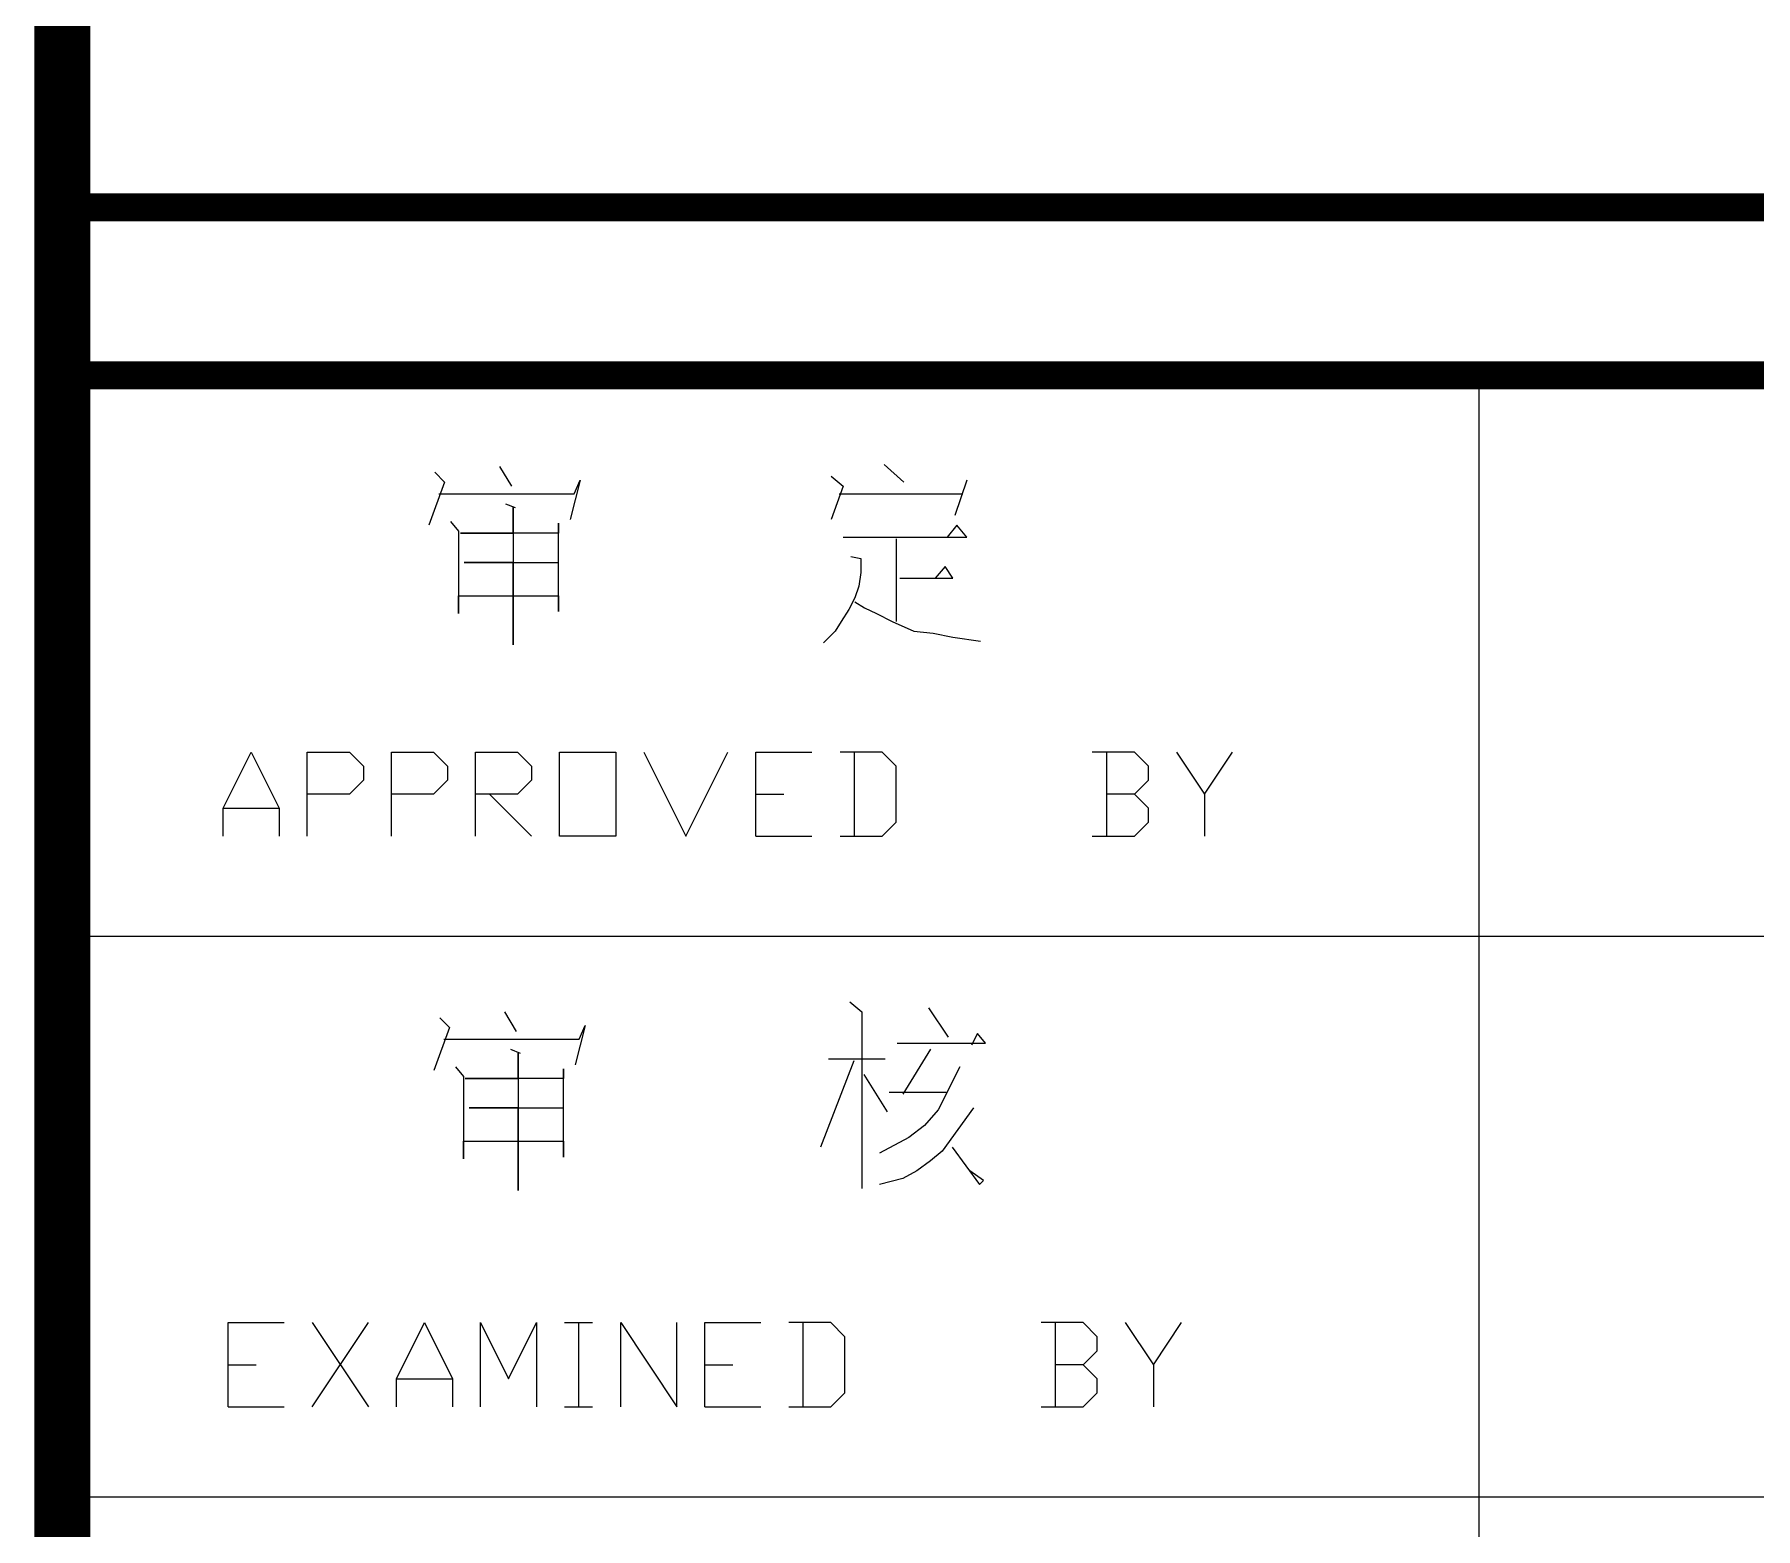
# Model space of a CAD drawing. Extents: x -307088 to 5640332, y -3541089 to -2181377.
# Drawn here: x 5578951 to 5583555, y -3383724 to -3379727 of the extents above; entities that cross this region are included whole.
import ezdxf

# ---------------------------------------------------------------- set-up
doc = ezdxf.new("R2010")
doc.units = 0
doc.header["$LTSCALE"] = 100
doc.header["$MEASUREMENT"] = 0
doc.layers.get('0').update_dxf_attribs({"linetype": 'CONTINUOUS'})
doc.layers.add('PUB_TITLE', color=4, linetype='CONTINUOUS')

# ---------------------------------------------------------------- blocks, each defined once
blk = doc.blocks.new('A$C7C132CDA')
at = {"layer": 'PUB_TITLE', "const_width": 50}
blk.add_lwpolyline([(7024.999997507315, 25.000049438735), (7024.999997507315, 10242.55378525599), (24.99999098805711, 10242.55378525599), (24.99999098805711, 25.00004943920067)], close=True, dxfattribs=at)
blk = doc.blocks.new('A$C24767006')
at = {"layer": 'PUB_TITLE'}
for p, q in [((3863.768162954599, 28987.50041211443, 1873.518268318498), (3863.768162954599, 18518.15412760852, 1873.518268318498)), ((1244.361919193529, 28744.24898482813, 1873.518268318498), (1275.861919221468, 28691.74898483651, 1873.518268318498)), ((2273.361920153722, 28749.49898482673, 1873.518268318498), (2325.861920199357, 28702.24898483511, 1873.518268318498)), ((1097.361919058487, 28702.24898483511, 1873.518268318498), (1055.361919019371, 28586.74898485467, 1873.518268318498)), ((1071.111919031478, 28728.49898483092, 1873.518268318498), (1097.361919058487, 28702.24898483511, 1873.518268318498)), ((1459.611919393763, 28707.49898483511, 1873.518268318498), (1433.361919371411, 28602.49898485187, 1873.518268318498)), ((1443.86191937793, 28670.7489848407, 1873.518268318498), (1459.611919393763, 28707.49898483511, 1873.518268318498)), ((2131.611920019612, 28717.99898483232, 1873.518268318498), (2163.111920048483, 28691.74898483651, 1873.518268318498)), ((2163.111920048483, 28691.74898483651, 1873.518268318498), (2131.611920019612, 28602.49898485187, 1873.518268318498)), ((2493.861920355819, 28707.49898483511, 1873.518268318498), (2462.361920327879, 28612.99898484908, 1873.518268318498)), ((1081.611919041723, 28670.7489848407, 1873.518268318498), (1443.86191937793, 28670.7489848407, 1873.518268318498)), ((1260.111919209361, 28644.49898484489, 1873.518268318498), (1286.361919232644, 28633.99898484629, 1873.518268318498)), ((2152.611920037307, 28670.7489848407, 1873.518268318498), (2483.3619203493, 28670.7489848407, 1873.518268318498)), ((1113.111919070594, 28597.24898485187, 1873.518268318498), (1134.111919092014, 28570.99898485607, 1873.518268318498)), ((1281.111919227056, 28633.99898484629, 1873.518268318498), (1281.111919227056, 28266.49898490496, 1873.518268318498)), ((1281.111919227056, 28565.74898485746, 1873.518268318498), (1281.111919227056, 28633.99898484629, 1873.518268318498)), ((1134.111919092014, 28570.99898485607, 1873.518268318498), (1134.111919092014, 28350.49898489099, 1873.518268318498)), ((1139.361919097602, 28565.74898485746, 1873.518268318498), (1281.111919227056, 28565.74898485746, 1873.518268318498)), ((1401.861919338815, 28565.74898485746, 1873.518268318498), (1139.361919097602, 28565.74898485746, 1873.518268318498)), ((1401.861919338815, 28591.99898485327, 1873.518268318498), (1401.861919338815, 28565.74898485746, 1873.518268318498)), ((1401.861919338815, 28355.74898489099, 1873.518268318498), (1401.861919338815, 28591.99898485327, 1873.518268318498)), ((2163.111920048483, 28555.24898485886, 1873.518268318498), (2493.861920355819, 28555.24898485886, 1873.518268318498)), ((2304.861920181662, 28549.99898486026, 1873.518268318498), (2304.861920181662, 28329.49898489518, 1873.518268318498)), ((2467.611920332536, 28586.74898485467, 1873.518268318498), (2441.361920310184, 28555.24898485886, 1873.518268318498)), ((2493.861920355819, 28555.24898485886, 1873.518268318498), (2467.611920332536, 28586.74898485467, 1873.518268318498)), ((2184.111920069903, 28502.74898486724, 1873.518268318498), (2210.361920093186, 28497.49898486864, 1873.518268318498)), ((1149.861919104122, 28486.99898487004, 1873.518268318498), (1401.861919338815, 28486.99898487004, 1873.518268318498)), ((1281.111919227056, 28486.99898487004, 1873.518268318498), (1149.861919104122, 28486.99898487004, 1873.518268318498)), ((1281.111919227056, 28266.49898490496, 1873.518268318498), (1281.111919227056, 28486.99898487004, 1873.518268318498)), ((2210.361920093186, 28460.74898487423, 1873.518268318498), (2205.111920087598, 28423.99898487981, 1873.518268318498)), ((2210.361920093186, 28497.49898486864, 1873.518268318498), (2210.361920093186, 28460.74898487423, 1873.518268318498)), ((2436.111920304596, 28476.49898487143, 1873.518268318498), (2409.861920277588, 28444.99898487702, 1873.518268318498)), ((2457.111920322292, 28444.99898487702, 1873.518268318498), (2436.111920304596, 28476.49898487143, 1873.518268318498)), ((2205.111920087598, 28423.99898487981, 1873.518268318498), (2194.611920076422, 28392.4989848854, 1873.518268318498)), ((2315.361920192838, 28444.99898487702, 1873.518268318498), (2457.111920322292, 28444.99898487702, 1873.518268318498)), ((1134.111919092014, 28397.74898488401, 1873.518268318498), (1401.861919338815, 28397.74898488401, 1873.518268318498)), ((1134.111919092014, 28350.49898489099, 1873.518268318498), (1134.111919092014, 28397.74898488401, 1873.518268318498)), ((1401.861919338815, 28397.74898488401, 1873.518268318498), (1401.861919338815, 28355.74898489099, 1873.518268318498)), ((2194.611920076422, 28392.4989848854, 1873.518268318498), (2178.861920064315, 28360.99898488959, 1873.518268318498)), ((2194.611920076422, 28381.9989848868, 1873.518268318498), (2220.861920103431, 28366.2489848882, 1873.518268318498)), ((2220.861920103431, 28366.2489848882, 1873.518268318498), (2252.361920132302, 28350.49898489099, 1873.518268318498)), ((2157.861920042895, 28329.49898489518, 1873.518268318498), (2142.111920030788, 28303.24898489937, 1873.518268318498)), ((2178.861920064315, 28360.99898488959, 1873.518268318498), (2157.861920042895, 28329.49898489518, 1873.518268318498)), ((2252.361920132302, 28350.49898489099, 1873.518268318498), (2294.361920171417, 28329.49898489518, 1873.518268318498)), ((2294.361920171417, 28329.49898489518, 1873.518268318498), (2352.111920226365, 28303.24898489937, 1873.518268318498)), ((2142.111920030788, 28303.24898489937, 1873.518268318498), (2110.611919998191, 28271.74898490496, 1873.518268318498)), ((2352.111920226365, 28303.24898489937, 1873.518268318498), (2404.611920272, 28297.99898489937, 1873.518268318498)), ((2404.611920272, 28297.99898489937, 1873.518268318498), (2457.111920322292, 28287.49898490217, 1873.518268318498)), ((2457.111920322292, 28287.49898490217, 1873.518268318498), (2530.611920389347, 28276.99898490356, 1873.518268318498)), ((504.9873486459255, 27829.59712970769, 1873.518268318498), (579.9873487139121, 27979.59712968394, 1873.518268318498)), ((579.9873487139121, 27979.59712968394, 1873.518268318498), (654.9873487856239, 27829.59712970769, 1873.518268318498)), ((729.9873488536105, 27979.59712968394, 1873.518268318498), (842.4873489597812, 27979.59712968394, 1873.518268318498)), ((729.9873488536105, 27754.59712972026, 1873.518268318498), (729.9873488536105, 27979.59712968394, 1873.518268318498)), ((842.4873489597812, 27979.59712968394, 1873.518268318498), (879.9873489933088, 27942.09712968953, 1873.518268318498)), ((954.9873490650207, 27979.59712968394, 1873.518268318498), (1067.487349171191, 27979.59712968394, 1873.518268318498)), ((954.9873490650207, 27754.59712972026, 1873.518268318498), (954.9873490650207, 27979.59712968394, 1873.518268318498)), ((1067.487349171191, 27979.59712968394, 1873.518268318498), (1104.987349204719, 27942.09712968953, 1873.518268318498)), ((1179.987349272706, 27979.59712968394, 1873.518268318498), (1292.487349378876, 27979.59712968394, 1873.518268318498)), ((1179.987349272706, 27754.59712972026, 1873.518268318498), (1179.987349272706, 27979.59712968394, 1873.518268318498)), ((1292.487349378876, 27979.59712968394, 1873.518268318498), (1329.987349412404, 27942.09712968953, 1873.518268318498)), ((1404.987349484116, 27979.59712968394, 1873.518268318498), (1554.987349623814, 27979.59712968394, 1873.518268318498)), ((1404.987349484116, 27754.59712972026, 1873.518268318498), (1404.987349484116, 27979.59712968394, 1873.518268318498)), ((1554.987349623814, 27979.59712968394, 1873.518268318498), (1554.987349623814, 27754.59712972026, 1873.518268318498)), ((1629.987349691801, 27979.59712968394, 1873.518268318498), (1742.487349797972, 27754.59712972026, 1873.518268318498)), ((1742.487349797972, 27754.59712972026, 1873.518268318498), (1854.987349903211, 27979.59712968394, 1873.518268318498)), ((1929.987349971198, 27979.59712968394, 1873.518268318498), (2079.987350110896, 27979.59712968394, 1873.518268318498)), ((1929.987349971198, 27754.59712972026, 1873.518268318498), (1929.987349971198, 27979.59712968394, 1873.518268318498)), ((2267.487350288779, 27979.59712968394, 1873.518268318498), (2154.987350182608, 27979.59712968394, 1873.518268318498)), ((2192.487350217067, 27979.59712968394, 1873.518268318498), (2192.487350217067, 27754.59712972026, 1873.518268318498)), ((2304.987350322306, 27942.09712968953, 1873.518268318498), (2267.487350288779, 27979.59712968394, 1873.518268318498)), ((2942.487350915559, 27979.59712968394, 1873.518268318498), (2829.987350809388, 27979.59712968394, 1873.518268318498)), ((2867.487350847572, 27979.59712968394, 1873.518268318498), (2867.487350847572, 27754.59712972026, 1873.518268318498)), ((2979.987350949086, 27942.09712968953, 1873.518268318498), (2942.487350915559, 27979.59712968394, 1873.518268318498)), ((3054.987351020798, 27979.59712968394, 1873.518268318498), (3129.987351088785, 27867.0971297021, 1873.518268318498)), ((3129.987351088785, 27867.0971297021, 1873.518268318498), (3204.987351160496, 27979.59712968394, 1873.518268318498)), ((879.9873489933088, 27904.59712969512, 1873.518268318498), (842.4873489597812, 27867.0971297021, 1873.518268318498)), ((879.9873489933088, 27942.09712968953, 1873.518268318498), (879.9873489933088, 27904.59712969512, 1873.518268318498)), ((1104.987349204719, 27904.59712969512, 1873.518268318498), (1067.487349171191, 27867.0971297021, 1873.518268318498)), ((1104.987349204719, 27942.09712968953, 1873.518268318498), (1104.987349204719, 27904.59712969512, 1873.518268318498)), ((1329.987349412404, 27904.59712969512, 1873.518268318498), (1292.487349378876, 27867.0971297021, 1873.518268318498)), ((1329.987349412404, 27942.09712968953, 1873.518268318498), (1329.987349412404, 27904.59712969512, 1873.518268318498)), ((2304.987350322306, 27792.09712971468, 1873.518268318498), (2304.987350322306, 27942.09712968953, 1873.518268318498)), ((2942.487350915559, 27867.0971297021, 1873.518268318498), (2979.987350949086, 27904.59712969512, 1873.518268318498)), ((2979.987350949086, 27904.59712969512, 1873.518268318498), (2979.987350949086, 27942.09712968953, 1873.518268318498)), ((842.4873489597812, 27867.0971297021, 1873.518268318498), (729.9873488536105, 27867.0971297021, 1873.518268318498)), ((1067.487349171191, 27867.0971297021, 1873.518268318498), (954.9873490650207, 27867.0971297021, 1873.518268318498)), ((1292.487349378876, 27867.0971297021, 1873.518268318498), (1179.987349272706, 27867.0971297021, 1873.518268318498)), ((1217.48734931089, 27867.0971297021, 1873.518268318498), (1329.987349412404, 27754.59712972026, 1873.518268318498)), ((1929.987349971198, 27867.0971297021, 1873.518268318498), (2004.987350042909, 27867.0971297021, 1873.518268318498)), ((2942.487350915559, 27867.0971297021, 1873.518268318498), (2867.487350847572, 27867.0971297021, 1873.518268318498)), ((2979.987350949086, 27829.59712970769, 1873.518268318498), (2942.487350915559, 27867.0971297021, 1873.518268318498)), ((3129.987351088785, 27867.0971297021, 1873.518268318498), (3129.987351088785, 27754.59712972026, 1873.518268318498)), ((504.9873486459255, 27829.59712970769, 1873.518268318498), (654.9873487856239, 27829.59712970769, 1873.518268318498)), ((504.9873486459255, 27754.59712972026, 1873.518268318498), (504.9873486459255, 27829.59712970769, 1873.518268318498)), ((654.9873487856239, 27829.59712970769, 1873.518268318498), (654.9873487856239, 27754.59712972026, 1873.518268318498)), ((2979.987350949086, 27792.09712971468, 1873.518268318498), (2979.987350949086, 27829.59712970769, 1873.518268318498)), ((2267.487350288779, 27754.59712972026, 1873.518268318498), (2304.987350322306, 27792.09712971468, 1873.518268318498)), ((2942.487350915559, 27754.59712972026, 1873.518268318498), (2979.987350949086, 27792.09712971468, 1873.518268318498)), ((1554.987349623814, 27754.59712972026, 1873.518268318498), (1404.987349484116, 27754.59712972026, 1873.518268318498)), ((1929.987349971198, 27754.59712972026, 1873.518268318498), (2079.987350110896, 27754.59712972026, 1873.518268318498)), ((2154.987350182608, 27754.59712972026, 1873.518268318498), (2267.487350288779, 27754.59712972026, 1873.518268318498)), ((2829.987350809388, 27754.59712972026, 1873.518268318498), (2942.487350915559, 27754.59712972026, 1873.518268318498)), ((74.99937860388309, 27487.50041235471, 1873.518268318498), (10574.99938838277, 27487.50041235471, 1873.518268318498)), ((2181.638042437844, 27311.27451921115, 1873.518268318498), (2213.138042465784, 27285.02451921534, 1873.518268318498)), ((1084.388041415252, 27269.27451921813, 1873.518268318498), (1110.63804144226, 27243.02451922232, 1873.518268318498)), ((1257.638041577302, 27285.02451921534, 1873.518268318498), (1289.138041605242, 27232.52451922372, 1873.518268318498)), ((2213.138042465784, 27285.02451921534, 1873.518268318498), (2213.138042465784, 26812.52451929078, 1873.518268318498)), ((2391.638042633422, 27295.52451921394, 1873.518268318498), (2444.138042682782, 27216.77451922651, 1873.518268318498)), ((1110.63804144226, 27243.02451922232, 1873.518268318498), (1068.638041403145, 27127.52451924048, 1873.518268318498)), ((1094.888041426428, 27211.52451922651, 1873.518268318498), (1457.138041761704, 27211.52451922651, 1873.518268318498)), ((1472.888041778468, 27248.27451922093, 1873.518268318498), (1446.638041755185, 27143.27451923769, 1873.518268318498)), ((1457.138041761704, 27211.52451922651, 1873.518268318498), (1472.888041778468, 27248.27451922093, 1873.518268318498)), ((2522.888042756356, 27227.27451922372, 1873.518268318498), (2507.138042739592, 27195.77451922931, 1873.518268318498)), ((2543.888042777777, 27201.02451922931, 1873.518268318498), (2522.888042756356, 27227.27451922372, 1873.518268318498)), ((1273.388041593134, 27185.2745192321, 1873.518268318498), (1299.638041616417, 27174.7745192321, 1873.518268318498)), ((1294.38804161083, 27174.7745192321, 1873.518268318498), (1294.38804161083, 26807.27451929217, 1873.518268318498)), ((1294.38804161083, 27106.52451924328, 1873.518268318498), (1294.38804161083, 27174.7745192321, 1873.518268318498)), ((2307.638042555191, 27201.02451922931, 1873.518268318498), (2543.888042777777, 27201.02451922931, 1873.518268318498)), ((2396.88804263901, 27185.2745192321, 1873.518268318498), (2323.388042571023, 27064.52451925026, 1873.518268318498)), ((1126.388041454367, 27138.02451923909, 1873.518268318498), (1147.388041475788, 27111.77451924328, 1873.518268318498)), ((1415.138041722588, 27132.77451924048, 1873.518268318498), (1415.138041722588, 27106.52451924328, 1873.518268318498)), ((1415.138041722588, 26896.52451927681, 1873.518268318498), (1415.138041722588, 27132.77451924048, 1873.518268318498)), ((2192.138042448089, 27153.77451923629, 1873.518268318498), (2102.888042365201, 26922.77451927401, 1873.518268318498)), ((2123.888042386621, 27159.0245192349, 1873.518268318498), (2276.13804252632, 27159.0245192349, 1873.518268318498)), ((2475.638042711653, 27138.02451923909, 1873.518268318498), (2417.88804266043, 27022.52451925725, 1873.518268318498)), ((1147.388041475788, 27111.77451924328, 1873.518268318498), (1147.388041475788, 26891.2745192782, 1873.518268318498)), ((1152.638041481376, 27106.52451924328, 1873.518268318498), (1294.38804161083, 27106.52451924328, 1873.518268318498)), ((1415.138041722588, 27106.52451924328, 1873.518268318498), (1152.638041481376, 27106.52451924328, 1873.518268318498)), ((2218.388042471372, 27117.02451924188, 1873.518268318498), (2281.388042531908, 27017.27451925725, 1873.518268318498)), ((1163.138041487895, 27027.77451925725, 1873.518268318498), (1415.138041722588, 27027.77451925725, 1873.518268318498)), ((1294.38804161083, 27027.77451925725, 1873.518268318498), (1163.138041487895, 27027.77451925725, 1873.518268318498)), ((1294.38804161083, 26807.27451929217, 1873.518268318498), (1294.38804161083, 27027.77451925725, 1873.518268318498)), ((2286.638042537495, 27069.77451924887, 1873.518268318498), (2438.888042678125, 27069.77451924887, 1873.518268318498)), ((2512.38804274518, 27027.77451925725, 1873.518268318498), (2428.388042666949, 26912.27451927541, 1873.518268318498)), ((2417.88804266043, 27022.52451925725, 1873.518268318498), (2381.138042622246, 26980.52451926423, 1873.518268318498)), ((1147.388041475788, 26938.52451927122, 1873.518268318498), (1415.138041722588, 26938.52451927122, 1873.518268318498)), ((1147.388041475788, 26891.2745192782, 1873.518268318498), (1147.388041475788, 26938.52451927122, 1873.518268318498)), ((1415.138041722588, 26938.52451927122, 1873.518268318498), (1415.138041722588, 26896.52451927681, 1873.518268318498)), ((2339.13804258313, 26949.02451926842, 1873.518268318498), (2260.388042510487, 26907.02451927541, 1873.518268318498)), ((2381.138042622246, 26980.52451926423, 1873.518268318498), (2339.13804258313, 26949.02451926842, 1873.518268318498)), ((2428.388042666949, 26912.27451927541, 1873.518268318498), (2396.88804263901, 26886.0245192796, 1873.518268318498)), ((2454.638042693958, 26922.77451927401, 1873.518268318498), (2528.138042761013, 26823.02451928938, 1873.518268318498)), ((2360.138042604551, 26859.77451928379, 1873.518268318498), (2323.388042571023, 26838.77451928658, 1873.518268318498)), ((2396.88804263901, 26886.0245192796, 1873.518268318498), (2360.138042604551, 26859.77451928379, 1873.518268318498)), ((2538.638042772189, 26833.52451928798, 1873.518268318498), (2501.888042738661, 26859.77451928379, 1873.518268318498)), ((2323.388042571023, 26838.77451928658, 1873.518268318498), (2260.388042510487, 26823.02451928938, 1873.518268318498)), ((2528.138042761013, 26823.02451928938, 1873.518268318498), (2538.638042772189, 26833.52451928798, 1873.518268318498)), ((518.2634710306302, 26453.31169983745, 1873.518268318498), (668.2634711703286, 26453.31169983745, 1873.518268318498)), ((518.2634710306302, 26228.31169987377, 1873.518268318498), (518.2634710306302, 26453.31169983745, 1873.518268318498)), ((743.2634712420404, 26453.31169983745, 1873.518268318498), (893.2634713817388, 26228.31169987377, 1873.518268318498)), ((743.2634712420404, 26228.31169987377, 1873.518268318498), (893.2634713817388, 26453.31169983745, 1873.518268318498)), ((968.2634714497253, 26303.31169986119, 1873.518268318498), (1043.263471521437, 26453.31169983745, 1873.518268318498)), ((1043.263471521437, 26453.31169983745, 1873.518268318498), (1118.263471589424, 26303.31169986119, 1873.518268318498)), ((1193.263471661136, 26453.31169983745, 1873.518268318498), (1268.263471729122, 26303.31169986119, 1873.518268318498)), ((1193.263471661136, 26228.31169987377, 1873.518268318498), (1193.263471661136, 26453.31169983745, 1873.518268318498)), ((1268.263471729122, 26303.31169986119, 1873.518268318498), (1343.263471800834, 26453.31169983745, 1873.518268318498)), ((1343.263471800834, 26453.31169983745, 1873.518268318498), (1343.263471800834, 26228.31169987377, 1873.518268318498)), ((1418.26347186882, 26453.31169983745, 1873.518268318498), (1493.263471940532, 26453.31169983745, 1873.518268318498)), ((1455.763471902348, 26453.31169983745, 1873.518268318498), (1455.763471902348, 26228.31169987377, 1873.518268318498)), ((1568.263472008519, 26453.31169983745, 1873.518268318498), (1718.263472148217, 26228.31169987377, 1873.518268318498)), ((1568.263472008519, 26228.31169987377, 1873.518268318498), (1568.263472008519, 26453.31169983745, 1873.518268318498)), ((1718.263472148217, 26228.31169987377, 1873.518268318498), (1718.263472148217, 26453.31169983745, 1873.518268318498)), ((1793.263472219929, 26453.31169983745, 1873.518268318498), (1943.263472359627, 26453.31169983745, 1873.518268318498)), ((1793.263472219929, 26228.31169987377, 1873.518268318498), (1793.263472219929, 26453.31169983745, 1873.518268318498)), ((2130.763472532853, 26453.31169983745, 1873.518268318498), (2018.263472427614, 26453.31169983745, 1873.518268318498)), ((2055.763472461142, 26453.31169983745, 1873.518268318498), (2055.763472461142, 26228.31169987377, 1873.518268318498)), ((2168.263472567312, 26415.81169984303, 1873.518268318498), (2130.763472532853, 26453.31169983745, 1873.518268318498)), ((2805.763473159634, 26453.31169983745, 1873.518268318498), (2693.263473058119, 26453.31169983745, 1873.518268318498)), ((2730.763473091647, 26453.31169983745, 1873.518268318498), (2730.763473091647, 26228.31169987377, 1873.518268318498)), ((2843.263473197818, 26415.81169984303, 1873.518268318498), (2805.763473159634, 26453.31169983745, 1873.518268318498)), ((2918.263473265804, 26453.31169983745, 1873.518268318498), (2993.263473337516, 26340.81169985421, 1873.518268318498)), ((2993.263473337516, 26340.81169985421, 1873.518268318498), (3068.263473405503, 26453.31169983745, 1873.518268318498)), ((2168.263472567312, 26265.81169986678, 1873.518268318498), (2168.263472567312, 26415.81169984303, 1873.518268318498)), ((2843.263473197818, 26378.31169984862, 1873.518268318498), (2843.263473197818, 26415.81169984303, 1873.518268318498)), ((518.2634710306302, 26340.81169985421, 1873.518268318498), (593.263471102342, 26340.81169985421, 1873.518268318498)), ((1793.263472219929, 26340.81169985421, 1873.518268318498), (1868.263472287916, 26340.81169985421, 1873.518268318498)), ((2805.763473159634, 26340.81169985421, 1873.518268318498), (2730.763473091647, 26340.81169985421, 1873.518268318498)), ((2805.763473159634, 26340.81169985421, 1873.518268318498), (2843.263473197818, 26378.31169984862, 1873.518268318498)), ((2843.263473197818, 26303.31169986119, 1873.518268318498), (2805.763473159634, 26340.81169985421, 1873.518268318498)), ((2993.263473337516, 26340.81169985421, 1873.518268318498), (2993.263473337516, 26228.31169987377, 1873.518268318498)), ((968.2634714497253, 26303.31169986119, 1873.518268318498), (1118.263471589424, 26303.31169986119, 1873.518268318498)), ((968.2634714497253, 26228.31169987377, 1873.518268318498), (968.2634714497253, 26303.31169986119, 1873.518268318498)), ((1118.263471589424, 26303.31169986119, 1873.518268318498), (1118.263471589424, 26228.31169987377, 1873.518268318498)), ((2843.263473197818, 26265.81169986678, 1873.518268318498), (2843.263473197818, 26303.31169986119, 1873.518268318498)), ((2130.763472532853, 26228.31169987377, 1873.518268318498), (2168.263472567312, 26265.81169986678, 1873.518268318498)), ((2805.763473159634, 26228.31169987377, 1873.518268318498), (2843.263473197818, 26265.81169986678, 1873.518268318498)), ((518.2634710306302, 26228.31169987377, 1873.518268318498), (668.2634711703286, 26228.31169987377, 1873.518268318498)), ((1418.26347186882, 26228.31169987377, 1873.518268318498), (1493.263471940532, 26228.31169987377, 1873.518268318498)), ((1793.263472219929, 26228.31169987377, 1873.518268318498), (1943.263472359627, 26228.31169987377, 1873.518268318498)), ((2018.263472427614, 26228.31169987377, 1873.518268318498), (2130.763472532853, 26228.31169987377, 1873.518268318498)), ((2693.263473058119, 26228.31169987377, 1873.518268318498), (2805.763473159634, 26228.31169987377, 1873.518268318498)), ((74.99937860388309, 25987.50041259499, 1873.518268318498), (10574.99938838277, 25987.50041259499, 1873.518268318498))]:
    blk.add_line(p, q, dxfattribs=at)
at = {"layer": 'PUB_TITLE', "const_width": 150, "elevation": 1873.518268318498}
blk.add_lwpolyline([(74.99938838277012, 60037.50041675102), (74.99938838277012, 37.50041675101966)], dxfattribs=at)
at = {"layer": 'PUB_TITLE', "const_width": 75, "elevation": 1873.518268318498}
blk.add_lwpolyline([(74.99937860388309, 28987.50041211583), (10574.99938838277, 28987.50041211583), (10574.99938838184, 18487.500413795), (74.99937860388309, 18487.500413795)], close=True, dxfattribs=at)
at = {"xscale": 1.5, "yscale": 1.5, "zscale": 1.5}
blk.add_blockref('A$C7C132CDA', (37.49939212203026, 29400.00033795694, 1873.518268318498), dxfattribs=at)

msp = doc.modelspace()

# ---------------------------------------------------------------- block references
msp.add_blockref('A$C24767006', (5578951.265364744, -3409626.605901563, -1873.518268318498))

doc.saveas('drawing.dxf')
